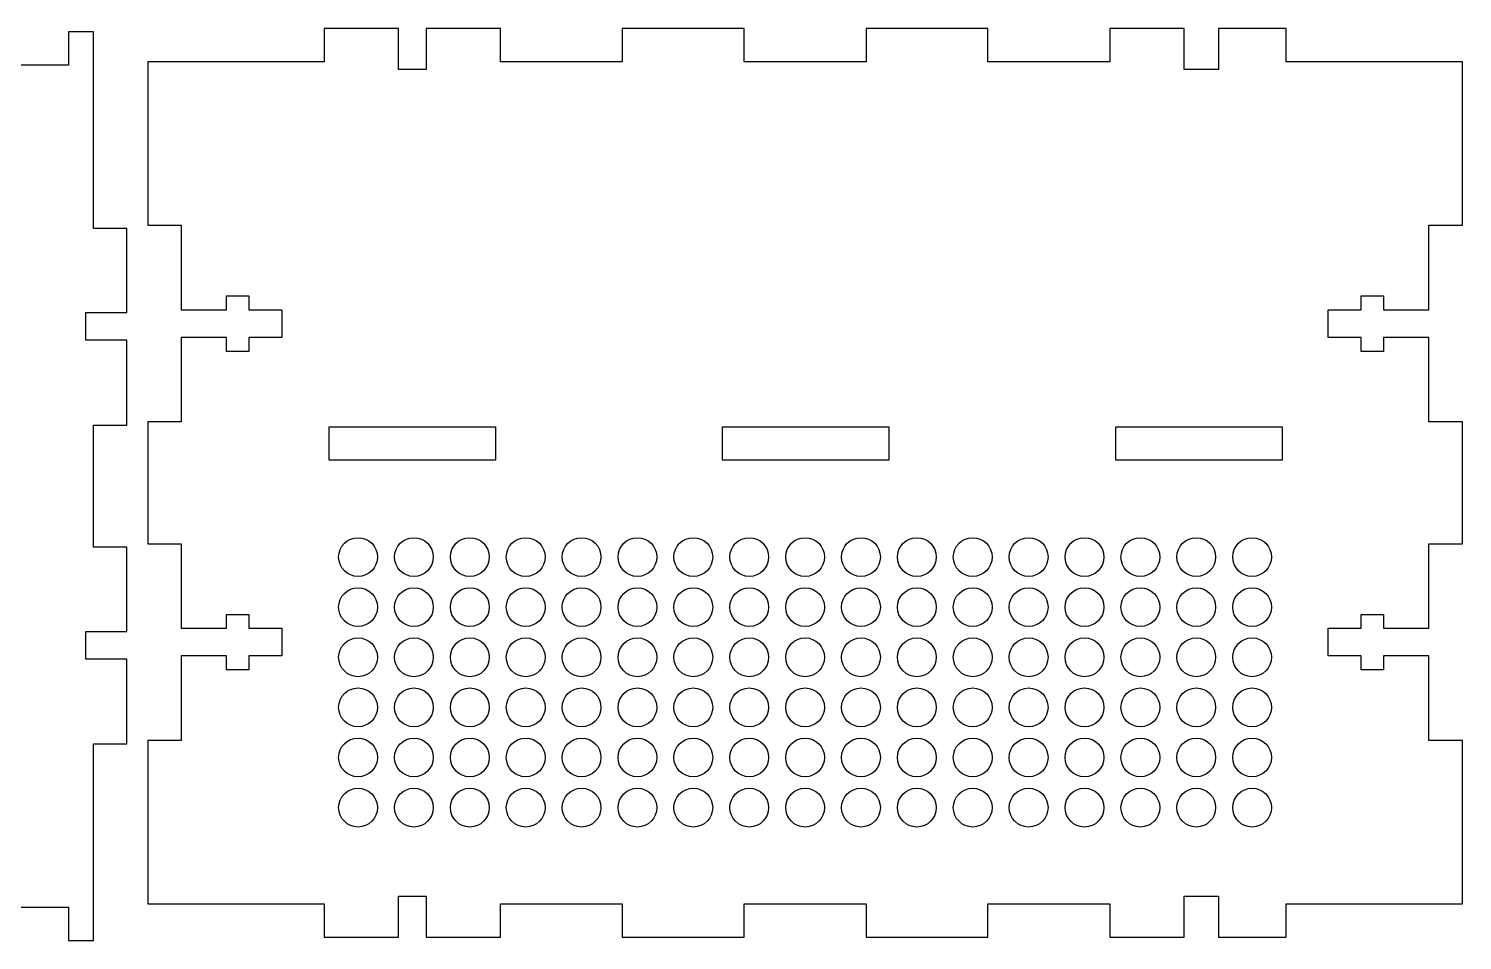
# Model space of a CAD drawing. Header units: millimetres. Extents: x 0 to 730, y -431 to 0.
# Drawn here: x 195.7 to 325, y -214.1 to -131.8 of the extents above; entities that cross this region are included whole.
import ezdxf

# ---------------------------------------------------------------- set-up
doc = ezdxf.new("R2010")
doc.units = ezdxf.units.MM
doc.header["$MEASUREMENT"] = 0
doc.layers.add('Laser$Cut Perimeter', color=157, linetype='Continuous', true_color=0x336699)

msp = doc.modelspace()

# ---------------------------------------------------------------- linework, layer by layer
at = {"layer": 'Laser$Cut Perimeter'}
for p, q in [((222.32, -131.77), (222.32, -134.77)), ((229.02, -131.77), (222.32, -131.77)), ((229.02, -135.47), (229.02, -131.77)), ((231.52, -131.77), (231.52, -135.47)), ((238.22, -131.77), (231.52, -131.77)), ((238.22, -134.77), (238.22, -131.77)), ((249.22, -131.77), (249.22, -134.77)), ((260.22, -131.77), (249.22, -131.77)), ((260.22, -134.77), (260.22, -131.77)), ((271.22, -131.77), (271.22, -134.77)), ((282.22, -131.77), (271.22, -131.77)), ((282.22, -134.77), (282.22, -131.77)), ((293.22, -131.77), (293.22, -134.77)), ((299.91, -131.77), (293.22, -131.77)), ((299.91, -135.47), (299.91, -131.77)), ((303.02, -131.77), (303.02, -135.47)), ((309.12, -131.77), (303.02, -131.77)), ((309.12, -134.77), (309.12, -131.77)), ((201.52, -132.07), (199.25, -132.07)), ((199.25, -132.07), (199.25, -135.07)), ((201.52, -149.82), (201.52, -132.07)), ((199.25, -135.07), (192.75, -135.07)), ((199.25, -135.07), (199.25, -135.07)), ((206.42, -134.77), (206.42, -149.52)), ((222.32, -134.77), (206.42, -134.77)), ((231.52, -135.47), (229.02, -135.47)), ((249.22, -134.77), (238.22, -134.77)), ((271.22, -134.77), (260.22, -134.77)), ((293.22, -134.77), (282.22, -134.77)), ((303.02, -135.47), (299.91, -135.47)), ((325.02, -134.77), (309.12, -134.77)), ((325.02, -149.52), (325.02, -134.77)), ((204.52, -149.82), (201.52, -149.82)), ((204.52, -157.38), (204.52, -149.82)), ((206.42, -149.52), (209.42, -149.52)), ((209.42, -149.52), (209.42, -157.15)), ((322.01, -149.52), (322.02, -149.52)), ((322.01, -157.15), (322.01, -149.52)), ((322.02, -149.52), (325.02, -149.52)), ((213.52, -155.9), (215.54, -155.9)), ((213.52, -157.15), (213.52, -155.9)), ((215.54, -155.9), (215.54, -157.15)), ((315.89, -155.9), (317.91, -155.9)), ((315.89, -157.15), (315.89, -155.9)), ((317.91, -155.9), (317.91, -157.15)), ((200.82, -159.88), (200.82, -157.38)), ((200.82, -157.38), (204.52, -157.38)), ((209.42, -157.15), (213.52, -157.15)), ((215.54, -157.15), (218.52, -157.15)), ((218.52, -157.15), (218.52, -159.65)), ((312.91, -157.15), (315.89, -157.15)), ((312.91, -159.65), (312.91, -157.15)), ((317.91, -157.15), (322.01, -157.15)), ((204.52, -159.88), (200.82, -159.88)), ((204.52, -167.57), (204.52, -159.88)), ((209.42, -159.65), (209.42, -167.27)), ((213.52, -159.65), (209.42, -159.65)), ((213.52, -160.9), (213.52, -159.65)), ((215.54, -159.65), (215.54, -160.9)), ((218.52, -159.65), (215.54, -159.65)), ((315.89, -159.65), (312.91, -159.65)), ((315.89, -160.9), (315.89, -159.65)), ((317.91, -159.65), (317.91, -160.9)), ((322.01, -159.65), (317.91, -159.65)), ((322.01, -167.27), (322.01, -159.65)), ((215.54, -160.9), (213.52, -160.9)), ((317.91, -160.9), (315.89, -160.9)), ((201.52, -178.57), (201.52, -167.57)), ((201.52, -167.57), (204.52, -167.57)), ((206.42, -167.27), (206.42, -178.27)), ((209.42, -167.27), (206.42, -167.27)), ((322.02, -167.27), (322.01, -167.27)), ((325.02, -167.27), (322.02, -167.27)), ((325.02, -178.27), (325.02, -167.27)), ((206.42, -178.27), (209.42, -178.27)), ((209.42, -178.27), (209.42, -185.9)), ((209.42, -178.27), (209.42, -178.27)), ((322, -178.27), (322.02, -178.27)), ((322, -185.9), (322, -178.27)), ((322.02, -178.27), (325.02, -178.27)), ((204.52, -178.57), (201.52, -178.57)), ((204.52, -186.18), (204.52, -178.57)), ((213.52, -184.65), (215.54, -184.65)), ((213.52, -185.9), (213.52, -184.65)), ((215.54, -184.65), (215.54, -185.9)), ((315.88, -184.65), (317.9, -184.65)), ((315.88, -185.9), (315.88, -184.65)), ((317.9, -184.65), (317.9, -185.9)), ((200.82, -188.68), (200.82, -186.18)), ((200.82, -186.18), (204.52, -186.18)), ((209.42, -185.9), (213.52, -185.9)), ((215.54, -185.9), (218.52, -185.9)), ((218.52, -185.9), (218.52, -188.4)), ((312.9, -185.9), (315.88, -185.9)), ((312.9, -188.4), (312.9, -185.9)), ((317.9, -185.9), (322, -185.9)), ((204.52, -188.68), (200.82, -188.68)), ((204.52, -196.32), (204.52, -188.68)), ((209.42, -188.4), (209.42, -196.02)), ((213.52, -188.4), (209.42, -188.4)), ((213.52, -189.65), (213.52, -188.4)), ((215.54, -188.4), (215.54, -189.65)), ((218.52, -188.4), (215.54, -188.4)), ((315.88, -188.4), (312.9, -188.4)), ((315.88, -189.65), (315.88, -188.4)), ((317.9, -188.4), (317.9, -189.65)), ((322, -188.4), (317.9, -188.4)), ((322, -196.02), (322, -188.4)), ((215.54, -189.65), (213.52, -189.65)), ((317.9, -189.65), (315.88, -189.65)), ((201.52, -214.07), (201.52, -196.32)), ((201.52, -196.32), (204.52, -196.32)), ((206.42, -196.02), (206.42, -210.77)), ((209.42, -196.02), (206.42, -196.02)), ((209.42, -196.02), (209.42, -196.02)), ((322.02, -196.02), (322, -196.02)), ((325.02, -196.02), (322.02, -196.02)), ((325.02, -210.77), (325.02, -196.02)), ((206.42, -210.77), (222.32, -210.77)), ((222.32, -210.77), (222.32, -213.77)), ((229.02, -210.07), (231.52, -210.07)), ((229.02, -213.77), (229.02, -210.07)), ((231.52, -210.07), (231.52, -213.77)), ((238.22, -210.77), (249.22, -210.77)), ((238.22, -213.77), (238.22, -210.77)), ((249.22, -210.77), (249.22, -213.77)), ((260.22, -210.77), (271.22, -210.77)), ((260.22, -213.77), (260.22, -210.77)), ((271.22, -210.77), (271.22, -213.77)), ((282.22, -210.77), (293.22, -210.77)), ((282.22, -213.77), (282.22, -210.77)), ((293.22, -210.77), (293.22, -213.77)), ((299.91, -210.07), (303.02, -210.07)), ((299.91, -213.77), (299.91, -210.07)), ((303.02, -210.07), (303.02, -213.77)), ((309.12, -210.77), (325.02, -210.77)), ((309.12, -213.77), (309.12, -210.77)), ((192.76, -211.07), (199.25, -211.07)), ((199.25, -211.07), (199.25, -211.07)), ((199.25, -211.07), (199.25, -214.07)), ((199.25, -214.07), (201.52, -214.07)), ((222.32, -213.77), (229.02, -213.77)), ((231.52, -213.77), (238.22, -213.77)), ((249.22, -213.77), (260.22, -213.77)), ((271.22, -213.77), (282.22, -213.77)), ((293.22, -213.77), (299.91, -213.77)), ((303.02, -213.77), (309.12, -213.77))]:
    msp.add_line(p, q, dxfattribs=at)
for points in [[(237.78, -167.71), (237.78, -170.71), (222.78, -170.71), (222.78, -167.71)], [(273.27, -167.71), (273.27, -170.71), (258.27, -170.71), (258.27, -167.71)], [(308.76, -167.71), (308.76, -170.71), (293.76, -170.71), (293.76, -167.71)]]:
    msp.add_lwpolyline(points, close=True, dxfattribs=at)
for points in [[(227.13, -179.47), (227.13, -178.5), (226.35, -177.72), (225.38, -177.72), (224.42, -177.72), (223.63, -178.5), (223.63, -179.47), (223.63, -180.44), (224.42, -181.22), (225.38, -181.22), (226.35, -181.22), (227.13, -180.44), (227.13, -179.47)], [(232.17, -179.47), (232.17, -178.5), (231.39, -177.72), (230.42, -177.72), (229.46, -177.72), (228.67, -178.5), (228.67, -179.47), (228.67, -180.44), (229.46, -181.22), (230.42, -181.22), (231.39, -181.22), (232.17, -180.44), (232.17, -179.47)], [(237.22, -179.47), (237.22, -178.5), (236.43, -177.72), (235.47, -177.72), (234.5, -177.72), (233.72, -178.5), (233.72, -179.47), (233.72, -180.44), (234.5, -181.22), (235.47, -181.22), (236.43, -181.22), (237.22, -180.44), (237.22, -179.47)], [(242.26, -179.47), (242.26, -178.5), (241.47, -177.72), (240.51, -177.72), (239.54, -177.72), (238.76, -178.5), (238.76, -179.47), (238.76, -180.44), (239.54, -181.22), (240.51, -181.22), (241.47, -181.22), (242.26, -180.44), (242.26, -179.47)], [(247.3, -179.47), (247.3, -178.5), (246.52, -177.72), (245.55, -177.72), (244.58, -177.72), (243.8, -178.5), (243.8, -179.47), (243.8, -180.44), (244.58, -181.22), (245.55, -181.22), (246.52, -181.22), (247.3, -180.44), (247.3, -179.47)], [(252.34, -179.47), (252.34, -178.5), (251.56, -177.72), (250.59, -177.72), (249.63, -177.72), (248.84, -178.5), (248.84, -179.47), (248.84, -180.44), (249.63, -181.22), (250.59, -181.22), (251.56, -181.22), (252.34, -180.44), (252.34, -179.47)], [(257.38, -179.47), (257.38, -178.5), (256.6, -177.72), (255.63, -177.72), (254.67, -177.72), (253.88, -178.5), (253.88, -179.47), (253.88, -180.44), (254.67, -181.22), (255.63, -181.22), (256.6, -181.22), (257.38, -180.44), (257.38, -179.47)], [(262.43, -179.47), (262.43, -178.5), (261.64, -177.72), (260.68, -177.72), (259.71, -177.72), (258.93, -178.5), (258.93, -179.47), (258.93, -180.44), (259.71, -181.22), (260.68, -181.22), (261.64, -181.22), (262.43, -180.44), (262.43, -179.47)], [(267.47, -179.47), (267.47, -178.5), (266.68, -177.72), (265.72, -177.72), (264.75, -177.72), (263.97, -178.5), (263.97, -179.47), (263.97, -180.44), (264.75, -181.22), (265.72, -181.22), (266.68, -181.22), (267.47, -180.44), (267.47, -179.47)], [(272.51, -179.47), (272.51, -178.5), (271.73, -177.72), (270.76, -177.72), (269.79, -177.72), (269.01, -178.5), (269.01, -179.47), (269.01, -180.44), (269.79, -181.22), (270.76, -181.22), (271.73, -181.22), (272.51, -180.44), (272.51, -179.47)], [(277.55, -179.47), (277.55, -178.5), (276.77, -177.72), (275.8, -177.72), (274.84, -177.72), (274.05, -178.5), (274.05, -179.47), (274.05, -180.44), (274.84, -181.22), (275.8, -181.22), (276.77, -181.22), (277.55, -180.44), (277.55, -179.47)], [(282.59, -179.47), (282.59, -178.5), (281.81, -177.72), (280.84, -177.72), (279.88, -177.72), (279.09, -178.5), (279.09, -179.47), (279.09, -180.44), (279.88, -181.22), (280.84, -181.22), (281.81, -181.22), (282.59, -180.44), (282.59, -179.47)], [(287.64, -179.47), (287.64, -178.5), (286.85, -177.72), (285.89, -177.72), (284.92, -177.72), (284.14, -178.5), (284.14, -179.47), (284.14, -180.44), (284.92, -181.22), (285.89, -181.22), (286.85, -181.22), (287.64, -180.44), (287.64, -179.47)], [(292.68, -179.47), (292.68, -178.5), (291.9, -177.72), (290.93, -177.72), (289.96, -177.72), (289.18, -178.5), (289.18, -179.47), (289.18, -180.44), (289.96, -181.22), (290.93, -181.22), (291.9, -181.22), (292.68, -180.44), (292.68, -179.47)], [(297.72, -179.47), (297.72, -178.5), (296.94, -177.72), (295.97, -177.72), (295, -177.72), (294.22, -178.5), (294.22, -179.47), (294.22, -180.44), (295, -181.22), (295.97, -181.22), (296.94, -181.22), (297.72, -180.44), (297.72, -179.47)], [(302.76, -179.47), (302.76, -178.5), (301.98, -177.72), (301.01, -177.72), (300.05, -177.72), (299.26, -178.5), (299.26, -179.47), (299.26, -180.44), (300.05, -181.22), (301.01, -181.22), (301.98, -181.22), (302.76, -180.44), (302.76, -179.47)], [(307.8, -179.47), (307.8, -178.5), (307.02, -177.72), (306.05, -177.72), (305.09, -177.72), (304.3, -178.5), (304.3, -179.47), (304.3, -180.44), (305.09, -181.22), (306.05, -181.22), (307.02, -181.22), (307.8, -180.44), (307.8, -179.47)], [(227.13, -183.99), (227.13, -183.03), (226.35, -182.24), (225.38, -182.24), (224.42, -182.24), (223.63, -183.03), (223.63, -183.99), (223.63, -184.96), (224.42, -185.74), (225.38, -185.74), (226.35, -185.74), (227.13, -184.96), (227.13, -183.99)], [(232.17, -183.99), (232.17, -183.03), (231.39, -182.24), (230.42, -182.24), (229.46, -182.24), (228.67, -183.03), (228.67, -183.99), (228.67, -184.96), (229.46, -185.74), (230.42, -185.74), (231.39, -185.74), (232.17, -184.96), (232.17, -183.99)], [(237.22, -183.99), (237.22, -183.03), (236.43, -182.24), (235.47, -182.24), (234.5, -182.24), (233.72, -183.03), (233.72, -183.99), (233.72, -184.96), (234.5, -185.74), (235.47, -185.74), (236.43, -185.74), (237.22, -184.96), (237.22, -183.99)], [(242.26, -183.99), (242.26, -183.03), (241.47, -182.24), (240.51, -182.24), (239.54, -182.24), (238.76, -183.03), (238.76, -183.99), (238.76, -184.96), (239.54, -185.74), (240.51, -185.74), (241.47, -185.74), (242.26, -184.96), (242.26, -183.99)], [(247.3, -183.99), (247.3, -183.03), (246.52, -182.24), (245.55, -182.24), (244.58, -182.24), (243.8, -183.03), (243.8, -183.99), (243.8, -184.96), (244.58, -185.74), (245.55, -185.74), (246.52, -185.74), (247.3, -184.96), (247.3, -183.99)], [(252.34, -183.99), (252.34, -183.03), (251.56, -182.24), (250.59, -182.24), (249.63, -182.24), (248.84, -183.03), (248.84, -183.99), (248.84, -184.96), (249.63, -185.74), (250.59, -185.74), (251.56, -185.74), (252.34, -184.96), (252.34, -183.99)], [(257.38, -183.99), (257.38, -183.03), (256.6, -182.24), (255.63, -182.24), (254.67, -182.24), (253.88, -183.03), (253.88, -183.99), (253.88, -184.96), (254.67, -185.74), (255.63, -185.74), (256.6, -185.74), (257.38, -184.96), (257.38, -183.99)], [(262.43, -183.99), (262.43, -183.03), (261.64, -182.24), (260.68, -182.24), (259.71, -182.24), (258.93, -183.03), (258.93, -183.99), (258.93, -184.96), (259.71, -185.74), (260.68, -185.74), (261.64, -185.74), (262.43, -184.96), (262.43, -183.99)], [(267.47, -183.99), (267.47, -183.03), (266.68, -182.24), (265.72, -182.24), (264.75, -182.24), (263.97, -183.03), (263.97, -183.99), (263.97, -184.96), (264.75, -185.74), (265.72, -185.74), (266.68, -185.74), (267.47, -184.96), (267.47, -183.99)], [(272.51, -183.99), (272.51, -183.03), (271.73, -182.24), (270.76, -182.24), (269.79, -182.24), (269.01, -183.03), (269.01, -183.99), (269.01, -184.96), (269.79, -185.74), (270.76, -185.74), (271.73, -185.74), (272.51, -184.96), (272.51, -183.99)], [(277.55, -183.99), (277.55, -183.03), (276.77, -182.24), (275.8, -182.24), (274.84, -182.24), (274.05, -183.03), (274.05, -183.99), (274.05, -184.96), (274.84, -185.74), (275.8, -185.74), (276.77, -185.74), (277.55, -184.96), (277.55, -183.99)], [(282.59, -183.99), (282.59, -183.03), (281.81, -182.24), (280.84, -182.24), (279.88, -182.24), (279.09, -183.03), (279.09, -183.99), (279.09, -184.96), (279.88, -185.74), (280.84, -185.74), (281.81, -185.74), (282.59, -184.96), (282.59, -183.99)], [(287.64, -183.99), (287.64, -183.03), (286.85, -182.24), (285.89, -182.24), (284.92, -182.24), (284.14, -183.03), (284.14, -183.99), (284.14, -184.96), (284.92, -185.74), (285.89, -185.74), (286.85, -185.74), (287.64, -184.96), (287.64, -183.99)], [(292.68, -183.99), (292.68, -183.03), (291.9, -182.24), (290.93, -182.24), (289.96, -182.24), (289.18, -183.03), (289.18, -183.99), (289.18, -184.96), (289.96, -185.74), (290.93, -185.74), (291.9, -185.74), (292.68, -184.96), (292.68, -183.99)], [(297.72, -183.99), (297.72, -183.03), (296.94, -182.24), (295.97, -182.24), (295, -182.24), (294.22, -183.03), (294.22, -183.99), (294.22, -184.96), (295, -185.74), (295.97, -185.74), (296.94, -185.74), (297.72, -184.96), (297.72, -183.99)], [(302.76, -183.99), (302.76, -183.03), (301.98, -182.24), (301.01, -182.24), (300.05, -182.24), (299.26, -183.03), (299.26, -183.99), (299.26, -184.96), (300.05, -185.74), (301.01, -185.74), (301.98, -185.74), (302.76, -184.96), (302.76, -183.99)], [(307.8, -183.99), (307.8, -183.03), (307.02, -182.24), (306.05, -182.24), (305.09, -182.24), (304.3, -183.03), (304.3, -183.99), (304.3, -184.96), (305.09, -185.74), (306.05, -185.74), (307.02, -185.74), (307.8, -184.96), (307.8, -183.99)], [(227.13, -188.52), (227.13, -187.55), (226.35, -186.77), (225.38, -186.77), (224.42, -186.77), (223.63, -187.55), (223.63, -188.52), (223.63, -189.48), (224.42, -190.27), (225.38, -190.27), (226.35, -190.27), (227.13, -189.48), (227.13, -188.52)], [(232.17, -188.52), (232.17, -187.55), (231.39, -186.77), (230.42, -186.77), (229.46, -186.77), (228.67, -187.55), (228.67, -188.52), (228.67, -189.48), (229.46, -190.27), (230.42, -190.27), (231.39, -190.27), (232.17, -189.48), (232.17, -188.52)], [(237.22, -188.52), (237.22, -187.55), (236.43, -186.77), (235.47, -186.77), (234.5, -186.77), (233.72, -187.55), (233.72, -188.52), (233.72, -189.48), (234.5, -190.27), (235.47, -190.27), (236.43, -190.27), (237.22, -189.48), (237.22, -188.52)], [(242.26, -188.52), (242.26, -187.55), (241.47, -186.77), (240.51, -186.77), (239.54, -186.77), (238.76, -187.55), (238.76, -188.52), (238.76, -189.48), (239.54, -190.27), (240.51, -190.27), (241.47, -190.27), (242.26, -189.48), (242.26, -188.52)], [(247.3, -188.52), (247.3, -187.55), (246.52, -186.77), (245.55, -186.77), (244.58, -186.77), (243.8, -187.55), (243.8, -188.52), (243.8, -189.48), (244.58, -190.27), (245.55, -190.27), (246.52, -190.27), (247.3, -189.48), (247.3, -188.52)], [(252.34, -188.52), (252.34, -187.55), (251.56, -186.77), (250.59, -186.77), (249.63, -186.77), (248.84, -187.55), (248.84, -188.52), (248.84, -189.48), (249.63, -190.27), (250.59, -190.27), (251.56, -190.27), (252.34, -189.48), (252.34, -188.52)], [(257.38, -188.52), (257.38, -187.55), (256.6, -186.77), (255.63, -186.77), (254.67, -186.77), (253.88, -187.55), (253.88, -188.52), (253.88, -189.48), (254.67, -190.27), (255.63, -190.27), (256.6, -190.27), (257.38, -189.48), (257.38, -188.52)], [(262.43, -188.52), (262.43, -187.55), (261.64, -186.77), (260.68, -186.77), (259.71, -186.77), (258.93, -187.55), (258.93, -188.52), (258.93, -189.48), (259.71, -190.27), (260.68, -190.27), (261.64, -190.27), (262.43, -189.48), (262.43, -188.52)], [(267.47, -188.52), (267.47, -187.55), (266.68, -186.77), (265.72, -186.77), (264.75, -186.77), (263.97, -187.55), (263.97, -188.52), (263.97, -189.48), (264.75, -190.27), (265.72, -190.27), (266.68, -190.27), (267.47, -189.48), (267.47, -188.52)], [(272.51, -188.52), (272.51, -187.55), (271.73, -186.77), (270.76, -186.77), (269.79, -186.77), (269.01, -187.55), (269.01, -188.52), (269.01, -189.48), (269.79, -190.27), (270.76, -190.27), (271.73, -190.27), (272.51, -189.48), (272.51, -188.52)], [(277.55, -188.52), (277.55, -187.55), (276.77, -186.77), (275.8, -186.77), (274.84, -186.77), (274.05, -187.55), (274.05, -188.52), (274.05, -189.48), (274.84, -190.27), (275.8, -190.27), (276.77, -190.27), (277.55, -189.48), (277.55, -188.52)], [(282.59, -188.52), (282.59, -187.55), (281.81, -186.77), (280.84, -186.77), (279.88, -186.77), (279.09, -187.55), (279.09, -188.52), (279.09, -189.48), (279.88, -190.27), (280.84, -190.27), (281.81, -190.27), (282.59, -189.48), (282.59, -188.52)], [(287.64, -188.52), (287.64, -187.55), (286.85, -186.77), (285.89, -186.77), (284.92, -186.77), (284.14, -187.55), (284.14, -188.52), (284.14, -189.48), (284.92, -190.27), (285.89, -190.27), (286.85, -190.27), (287.64, -189.48), (287.64, -188.52)], [(292.68, -188.52), (292.68, -187.55), (291.9, -186.77), (290.93, -186.77), (289.96, -186.77), (289.18, -187.55), (289.18, -188.52), (289.18, -189.48), (289.96, -190.27), (290.93, -190.27), (291.9, -190.27), (292.68, -189.48), (292.68, -188.52)], [(297.72, -188.52), (297.72, -187.55), (296.94, -186.77), (295.97, -186.77), (295, -186.77), (294.22, -187.55), (294.22, -188.52), (294.22, -189.48), (295, -190.27), (295.97, -190.27), (296.94, -190.27), (297.72, -189.48), (297.72, -188.52)], [(302.76, -188.52), (302.76, -187.55), (301.98, -186.77), (301.01, -186.77), (300.05, -186.77), (299.26, -187.55), (299.26, -188.52), (299.26, -189.48), (300.05, -190.27), (301.01, -190.27), (301.98, -190.27), (302.76, -189.48), (302.76, -188.52)], [(307.8, -188.52), (307.8, -187.55), (307.02, -186.77), (306.05, -186.77), (305.09, -186.77), (304.3, -187.55), (304.3, -188.52), (304.3, -189.48), (305.09, -190.27), (306.05, -190.27), (307.02, -190.27), (307.8, -189.48), (307.8, -188.52)], [(227.13, -193.04), (227.13, -192.07), (226.35, -191.29), (225.38, -191.29), (224.42, -191.29), (223.63, -192.07), (223.63, -193.04), (223.63, -194.01), (224.42, -194.79), (225.38, -194.79), (226.35, -194.79), (227.13, -194.01), (227.13, -193.04)], [(232.17, -193.04), (232.17, -192.07), (231.39, -191.29), (230.42, -191.29), (229.46, -191.29), (228.67, -192.07), (228.67, -193.04), (228.67, -194.01), (229.46, -194.79), (230.42, -194.79), (231.39, -194.79), (232.17, -194.01), (232.17, -193.04)], [(237.22, -193.04), (237.22, -192.07), (236.43, -191.29), (235.47, -191.29), (234.5, -191.29), (233.72, -192.07), (233.72, -193.04), (233.72, -194.01), (234.5, -194.79), (235.47, -194.79), (236.43, -194.79), (237.22, -194.01), (237.22, -193.04)], [(242.26, -193.04), (242.26, -192.07), (241.47, -191.29), (240.51, -191.29), (239.54, -191.29), (238.76, -192.07), (238.76, -193.04), (238.76, -194.01), (239.54, -194.79), (240.51, -194.79), (241.47, -194.79), (242.26, -194.01), (242.26, -193.04)], [(247.3, -193.04), (247.3, -192.07), (246.52, -191.29), (245.55, -191.29), (244.58, -191.29), (243.8, -192.07), (243.8, -193.04), (243.8, -194.01), (244.58, -194.79), (245.55, -194.79), (246.52, -194.79), (247.3, -194.01), (247.3, -193.04)], [(252.34, -193.04), (252.34, -192.07), (251.56, -191.29), (250.59, -191.29), (249.63, -191.29), (248.84, -192.07), (248.84, -193.04), (248.84, -194.01), (249.63, -194.79), (250.59, -194.79), (251.56, -194.79), (252.34, -194.01), (252.34, -193.04)], [(257.38, -193.04), (257.38, -192.07), (256.6, -191.29), (255.63, -191.29), (254.67, -191.29), (253.88, -192.07), (253.88, -193.04), (253.88, -194.01), (254.67, -194.79), (255.63, -194.79), (256.6, -194.79), (257.38, -194.01), (257.38, -193.04)], [(262.43, -193.04), (262.43, -192.07), (261.64, -191.29), (260.68, -191.29), (259.71, -191.29), (258.93, -192.07), (258.93, -193.04), (258.93, -194.01), (259.71, -194.79), (260.68, -194.79), (261.64, -194.79), (262.43, -194.01), (262.43, -193.04)], [(267.47, -193.04), (267.47, -192.07), (266.68, -191.29), (265.72, -191.29), (264.75, -191.29), (263.97, -192.07), (263.97, -193.04), (263.97, -194.01), (264.75, -194.79), (265.72, -194.79), (266.68, -194.79), (267.47, -194.01), (267.47, -193.04)], [(272.51, -193.04), (272.51, -192.07), (271.73, -191.29), (270.76, -191.29), (269.79, -191.29), (269.01, -192.07), (269.01, -193.04), (269.01, -194.01), (269.79, -194.79), (270.76, -194.79), (271.73, -194.79), (272.51, -194.01), (272.51, -193.04)], [(277.55, -193.04), (277.55, -192.07), (276.77, -191.29), (275.8, -191.29), (274.84, -191.29), (274.05, -192.07), (274.05, -193.04), (274.05, -194.01), (274.84, -194.79), (275.8, -194.79), (276.77, -194.79), (277.55, -194.01), (277.55, -193.04)], [(282.59, -193.04), (282.59, -192.07), (281.81, -191.29), (280.84, -191.29), (279.88, -191.29), (279.09, -192.07), (279.09, -193.04), (279.09, -194.01), (279.88, -194.79), (280.84, -194.79), (281.81, -194.79), (282.59, -194.01), (282.59, -193.04)], [(287.64, -193.04), (287.64, -192.07), (286.85, -191.29), (285.89, -191.29), (284.92, -191.29), (284.14, -192.07), (284.14, -193.04), (284.14, -194.01), (284.92, -194.79), (285.89, -194.79), (286.85, -194.79), (287.64, -194.01), (287.64, -193.04)], [(292.68, -193.04), (292.68, -192.07), (291.9, -191.29), (290.93, -191.29), (289.96, -191.29), (289.18, -192.07), (289.18, -193.04), (289.18, -194.01), (289.96, -194.79), (290.93, -194.79), (291.9, -194.79), (292.68, -194.01), (292.68, -193.04)], [(297.72, -193.04), (297.72, -192.07), (296.94, -191.29), (295.97, -191.29), (295, -191.29), (294.22, -192.07), (294.22, -193.04), (294.22, -194.01), (295, -194.79), (295.97, -194.79), (296.94, -194.79), (297.72, -194.01), (297.72, -193.04)], [(302.76, -193.04), (302.76, -192.07), (301.98, -191.29), (301.01, -191.29), (300.05, -191.29), (299.26, -192.07), (299.26, -193.04), (299.26, -194.01), (300.05, -194.79), (301.01, -194.79), (301.98, -194.79), (302.76, -194.01), (302.76, -193.04)], [(307.8, -193.04), (307.8, -192.07), (307.02, -191.29), (306.05, -191.29), (305.09, -191.29), (304.3, -192.07), (304.3, -193.04), (304.3, -194.01), (305.09, -194.79), (306.05, -194.79), (307.02, -194.79), (307.8, -194.01), (307.8, -193.04)], [(227.13, -197.56), (227.13, -196.6), (226.35, -195.81), (225.38, -195.81), (224.42, -195.81), (223.63, -196.6), (223.63, -197.56), (223.63, -198.53), (224.42, -199.31), (225.38, -199.31), (226.35, -199.31), (227.13, -198.53), (227.13, -197.56)], [(232.17, -197.56), (232.17, -196.6), (231.39, -195.81), (230.42, -195.81), (229.46, -195.81), (228.67, -196.6), (228.67, -197.56), (228.67, -198.53), (229.46, -199.31), (230.42, -199.31), (231.39, -199.31), (232.17, -198.53), (232.17, -197.56)], [(237.22, -197.56), (237.22, -196.6), (236.43, -195.81), (235.47, -195.81), (234.5, -195.81), (233.72, -196.6), (233.72, -197.56), (233.72, -198.53), (234.5, -199.31), (235.47, -199.31), (236.43, -199.31), (237.22, -198.53), (237.22, -197.56)], [(242.26, -197.56), (242.26, -196.6), (241.47, -195.81), (240.51, -195.81), (239.54, -195.81), (238.76, -196.6), (238.76, -197.56), (238.76, -198.53), (239.54, -199.31), (240.51, -199.31), (241.47, -199.31), (242.26, -198.53), (242.26, -197.56)], [(247.3, -197.56), (247.3, -196.6), (246.52, -195.81), (245.55, -195.81), (244.58, -195.81), (243.8, -196.6), (243.8, -197.56), (243.8, -198.53), (244.58, -199.31), (245.55, -199.31), (246.52, -199.31), (247.3, -198.53), (247.3, -197.56)], [(252.34, -197.56), (252.34, -196.6), (251.56, -195.81), (250.59, -195.81), (249.63, -195.81), (248.84, -196.6), (248.84, -197.56), (248.84, -198.53), (249.63, -199.31), (250.59, -199.31), (251.56, -199.31), (252.34, -198.53), (252.34, -197.56)], [(257.38, -197.56), (257.38, -196.6), (256.6, -195.81), (255.63, -195.81), (254.67, -195.81), (253.88, -196.6), (253.88, -197.56), (253.88, -198.53), (254.67, -199.31), (255.63, -199.31), (256.6, -199.31), (257.38, -198.53), (257.38, -197.56)], [(262.43, -197.56), (262.43, -196.6), (261.64, -195.81), (260.68, -195.81), (259.71, -195.81), (258.93, -196.6), (258.93, -197.56), (258.93, -198.53), (259.71, -199.31), (260.68, -199.31), (261.64, -199.31), (262.43, -198.53), (262.43, -197.56)], [(267.47, -197.56), (267.47, -196.6), (266.68, -195.81), (265.72, -195.81), (264.75, -195.81), (263.97, -196.6), (263.97, -197.56), (263.97, -198.53), (264.75, -199.31), (265.72, -199.31), (266.68, -199.31), (267.47, -198.53), (267.47, -197.56)], [(272.51, -197.56), (272.51, -196.6), (271.73, -195.81), (270.76, -195.81), (269.79, -195.81), (269.01, -196.6), (269.01, -197.56), (269.01, -198.53), (269.79, -199.31), (270.76, -199.31), (271.73, -199.31), (272.51, -198.53), (272.51, -197.56)], [(277.55, -197.56), (277.55, -196.6), (276.77, -195.81), (275.8, -195.81), (274.84, -195.81), (274.05, -196.6), (274.05, -197.56), (274.05, -198.53), (274.84, -199.31), (275.8, -199.31), (276.77, -199.31), (277.55, -198.53), (277.55, -197.56)], [(282.59, -197.56), (282.59, -196.6), (281.81, -195.81), (280.84, -195.81), (279.88, -195.81), (279.09, -196.6), (279.09, -197.56), (279.09, -198.53), (279.88, -199.31), (280.84, -199.31), (281.81, -199.31), (282.59, -198.53), (282.59, -197.56)], [(287.64, -197.56), (287.64, -196.6), (286.85, -195.81), (285.89, -195.81), (284.92, -195.81), (284.14, -196.6), (284.14, -197.56), (284.14, -198.53), (284.92, -199.31), (285.89, -199.31), (286.85, -199.31), (287.64, -198.53), (287.64, -197.56)], [(292.68, -197.56), (292.68, -196.6), (291.9, -195.81), (290.93, -195.81), (289.96, -195.81), (289.18, -196.6), (289.18, -197.56), (289.18, -198.53), (289.96, -199.31), (290.93, -199.31), (291.9, -199.31), (292.68, -198.53), (292.68, -197.56)], [(297.72, -197.56), (297.72, -196.6), (296.94, -195.81), (295.97, -195.81), (295, -195.81), (294.22, -196.6), (294.22, -197.56), (294.22, -198.53), (295, -199.31), (295.97, -199.31), (296.94, -199.31), (297.72, -198.53), (297.72, -197.56)], [(302.76, -197.56), (302.76, -196.6), (301.98, -195.81), (301.01, -195.81), (300.05, -195.81), (299.26, -196.6), (299.26, -197.56), (299.26, -198.53), (300.05, -199.31), (301.01, -199.31), (301.98, -199.31), (302.76, -198.53), (302.76, -197.56)], [(307.8, -197.56), (307.8, -196.6), (307.02, -195.81), (306.05, -195.81), (305.09, -195.81), (304.3, -196.6), (304.3, -197.56), (304.3, -198.53), (305.09, -199.31), (306.05, -199.31), (307.02, -199.31), (307.8, -198.53), (307.8, -197.56)], [(227.13, -202.09), (227.13, -201.12), (226.35, -200.34), (225.38, -200.34), (224.42, -200.34), (223.63, -201.12), (223.63, -202.09), (223.63, -203.05), (224.42, -203.84), (225.38, -203.84), (226.35, -203.84), (227.13, -203.05), (227.13, -202.09)], [(232.17, -202.09), (232.17, -201.12), (231.39, -200.34), (230.42, -200.34), (229.46, -200.34), (228.67, -201.12), (228.67, -202.09), (228.67, -203.05), (229.46, -203.84), (230.42, -203.84), (231.39, -203.84), (232.17, -203.05), (232.17, -202.09)], [(237.22, -202.09), (237.22, -201.12), (236.43, -200.34), (235.47, -200.34), (234.5, -200.34), (233.72, -201.12), (233.72, -202.09), (233.72, -203.05), (234.5, -203.84), (235.47, -203.84), (236.43, -203.84), (237.22, -203.05), (237.22, -202.09)], [(242.26, -202.09), (242.26, -201.12), (241.47, -200.34), (240.51, -200.34), (239.54, -200.34), (238.76, -201.12), (238.76, -202.09), (238.76, -203.05), (239.54, -203.84), (240.51, -203.84), (241.47, -203.84), (242.26, -203.05), (242.26, -202.09)], [(247.3, -202.09), (247.3, -201.12), (246.52, -200.34), (245.55, -200.34), (244.58, -200.34), (243.8, -201.12), (243.8, -202.09), (243.8, -203.05), (244.58, -203.84), (245.55, -203.84), (246.52, -203.84), (247.3, -203.05), (247.3, -202.09)], [(252.34, -202.09), (252.34, -201.12), (251.56, -200.34), (250.59, -200.34), (249.63, -200.34), (248.84, -201.12), (248.84, -202.09), (248.84, -203.05), (249.63, -203.84), (250.59, -203.84), (251.56, -203.84), (252.34, -203.05), (252.34, -202.09)], [(257.38, -202.09), (257.38, -201.12), (256.6, -200.34), (255.63, -200.34), (254.67, -200.34), (253.88, -201.12), (253.88, -202.09), (253.88, -203.05), (254.67, -203.84), (255.63, -203.84), (256.6, -203.84), (257.38, -203.05), (257.38, -202.09)], [(262.43, -202.09), (262.43, -201.12), (261.64, -200.34), (260.68, -200.34), (259.71, -200.34), (258.93, -201.12), (258.93, -202.09), (258.93, -203.05), (259.71, -203.84), (260.68, -203.84), (261.64, -203.84), (262.43, -203.05), (262.43, -202.09)], [(267.47, -202.09), (267.47, -201.12), (266.68, -200.34), (265.72, -200.34), (264.75, -200.34), (263.97, -201.12), (263.97, -202.09), (263.97, -203.05), (264.75, -203.84), (265.72, -203.84), (266.68, -203.84), (267.47, -203.05), (267.47, -202.09)], [(272.51, -202.09), (272.51, -201.12), (271.73, -200.34), (270.76, -200.34), (269.79, -200.34), (269.01, -201.12), (269.01, -202.09), (269.01, -203.05), (269.79, -203.84), (270.76, -203.84), (271.73, -203.84), (272.51, -203.05), (272.51, -202.09)], [(277.55, -202.09), (277.55, -201.12), (276.77, -200.34), (275.8, -200.34), (274.84, -200.34), (274.05, -201.12), (274.05, -202.09), (274.05, -203.05), (274.84, -203.84), (275.8, -203.84), (276.77, -203.84), (277.55, -203.05), (277.55, -202.09)], [(282.59, -202.09), (282.59, -201.12), (281.81, -200.34), (280.84, -200.34), (279.88, -200.34), (279.09, -201.12), (279.09, -202.09), (279.09, -203.05), (279.88, -203.84), (280.84, -203.84), (281.81, -203.84), (282.59, -203.05), (282.59, -202.09)], [(287.64, -202.09), (287.64, -201.12), (286.85, -200.34), (285.89, -200.34), (284.92, -200.34), (284.14, -201.12), (284.14, -202.09), (284.14, -203.05), (284.92, -203.84), (285.89, -203.84), (286.85, -203.84), (287.64, -203.05), (287.64, -202.09)], [(292.68, -202.09), (292.68, -201.12), (291.9, -200.34), (290.93, -200.34), (289.96, -200.34), (289.18, -201.12), (289.18, -202.09), (289.18, -203.05), (289.96, -203.84), (290.93, -203.84), (291.9, -203.84), (292.68, -203.05), (292.68, -202.09)], [(297.72, -202.09), (297.72, -201.12), (296.94, -200.34), (295.97, -200.34), (295, -200.34), (294.22, -201.12), (294.22, -202.09), (294.22, -203.05), (295, -203.84), (295.97, -203.84), (296.94, -203.84), (297.72, -203.05), (297.72, -202.09)], [(302.76, -202.09), (302.76, -201.12), (301.98, -200.34), (301.01, -200.34), (300.05, -200.34), (299.26, -201.12), (299.26, -202.09), (299.26, -203.05), (300.05, -203.84), (301.01, -203.84), (301.98, -203.84), (302.76, -203.05), (302.76, -202.09)], [(307.8, -202.09), (307.8, -201.12), (307.02, -200.34), (306.05, -200.34), (305.09, -200.34), (304.3, -201.12), (304.3, -202.09), (304.3, -203.05), (305.09, -203.84), (306.05, -203.84), (307.02, -203.84), (307.8, -203.05), (307.8, -202.09)]]:
    msp.add_open_spline(points, degree=3, knots=[0, 0, 0, 0, 1, 1, 1, 2, 2, 2, 3, 3, 3, 4, 4, 4, 4], dxfattribs=at)

doc.saveas('drawing.dxf')
